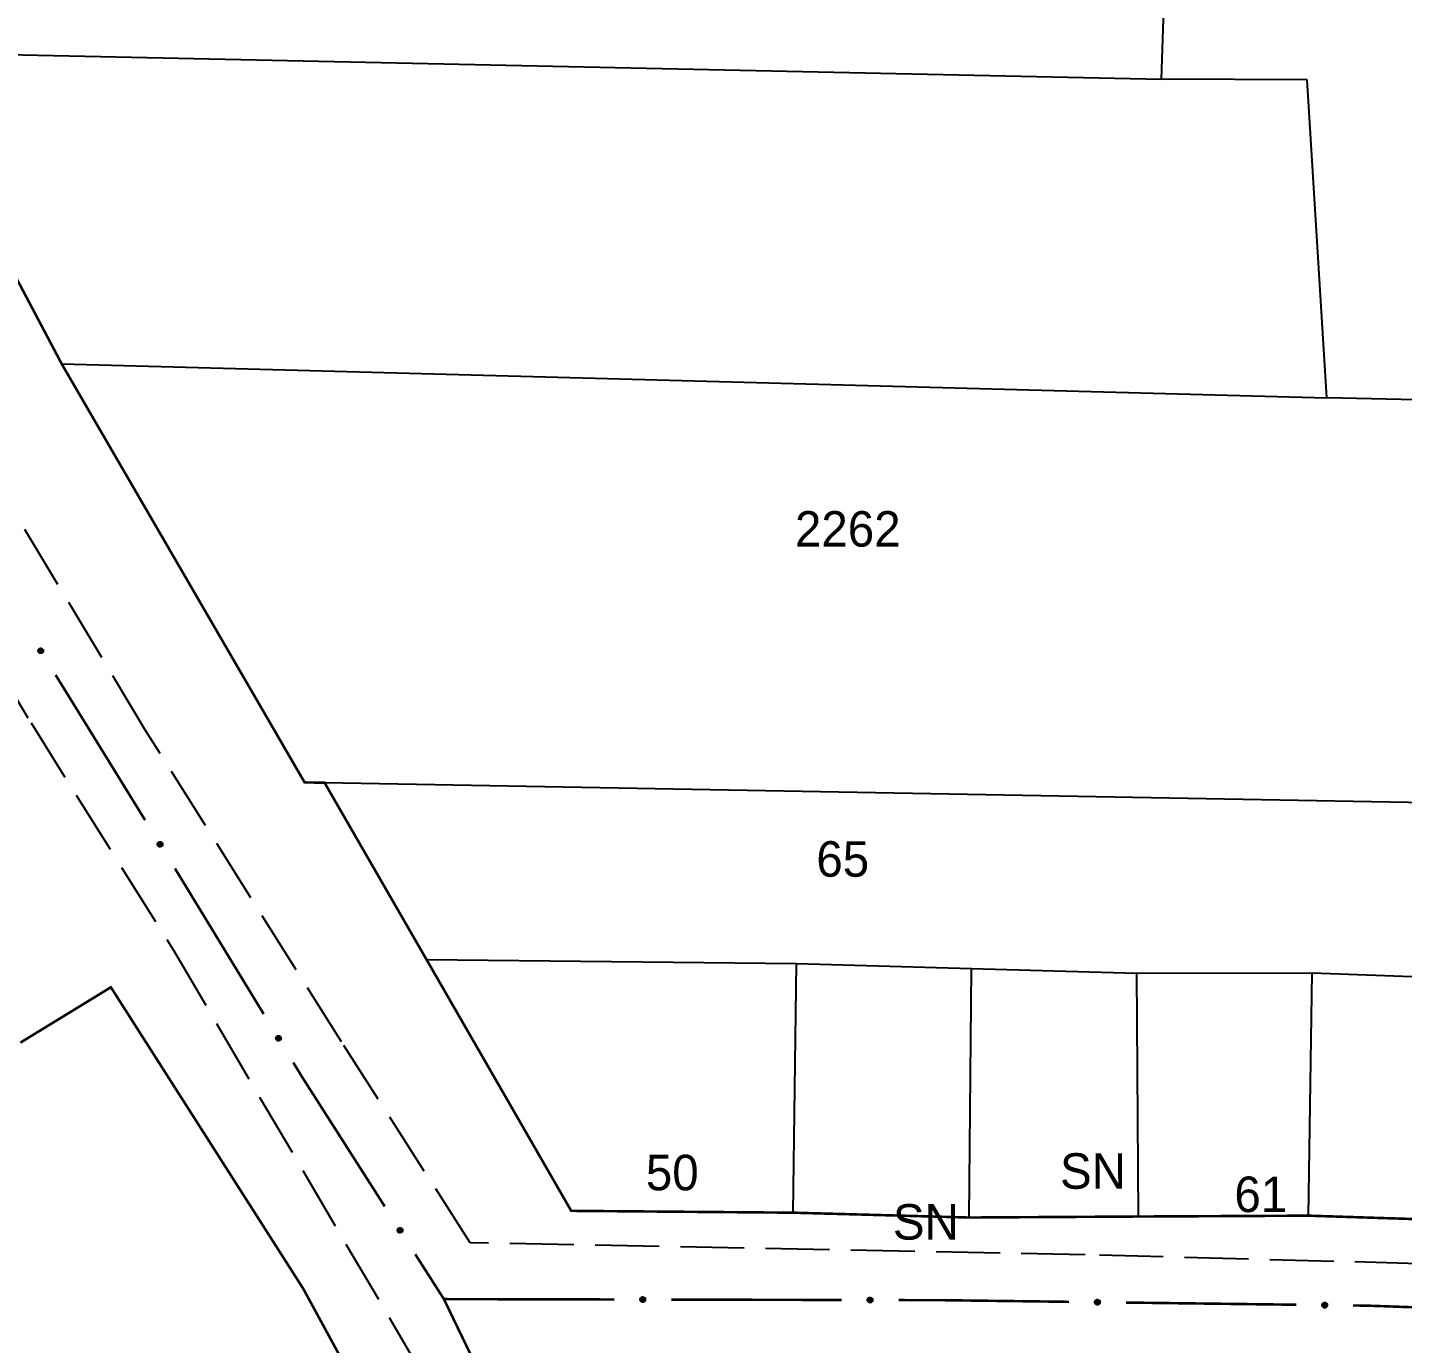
# Model space of a CAD drawing. Extents: x 203196 to 204359, y 4872588 to 4874244.
# Drawn here: x 203832.2 to 203929, y 4873447.3 to 4873539.9 of the extents above; entities that cross this region are included whole.
import ezdxf
from ezdxf.enums import TextEntityAlignment as Align

# ---------------------------------------------------------------- set-up
doc = ezdxf.new("R2010")
doc.units = 0
doc.header["$LTSCALE"] = 1.5
doc.header["$MEASUREMENT"] = 0
doc.linetypes.add('TRACO_11', pattern=[8, 3, -1, 3, -1])
for name, color, linetype in [('CD_MALHA_LOTES', 7, 'CONTINUOUS'), ('RU-QUADRA', 210, 'CONTINUOUS'), ('SV-EIXO-RUA-PAV', 20, 'CONTINUOUS'), ('SV-RUA-PAVIM', 7, 'CONTINUOUS'), ('Th_NmrPort', 1, 'CONTINUOUS')]:
    doc.layers.add(name, color=color, linetype=linetype)

msp = doc.modelspace()

# ---------------------------------------------------------------- linework, layer by layer
at = {"layer": 'CD_MALHA_LOTES', "linetype": 'Continuous', "flags": 128}
for points in [[(203912.006631, 4873536.285156), (203912.288092, 4873544.759433)], [(203822.998713, 4873538.167818), (203912.006631, 4873536.285156)], [(203834.59047, 4873516.22919), (203822.998713, 4873538.167818)], [(203922.255696, 4873536.221034), (203912.006631, 4873536.285156)], [(203923.64158, 4873513.850332), (203922.255696, 4873536.221034)], [(203851.687426, 4873486.770099), (203834.59047, 4873516.22919)], [(203834.59047, 4873516.22919), (203923.64158, 4873513.850332)], [(203945.619699, 4873513.355834), (203923.64158, 4873513.850332)], [(203853.093769, 4873486.753611), (203851.687426, 4873486.770099)], [(203860.257768, 4873474.31366), (203853.093769, 4873486.753611)], [(203853.093769, 4873486.753611), (203946.191332, 4873485.075851)], [(203860.257768, 4873474.31366), (203886.304013, 4873474.010977)], [(203870.450932, 4873456.610099), (203860.257768, 4873474.31366)], [(203886.081477, 4873456.480534), (203886.304013, 4873474.010977)], [(203886.304013, 4873474.010977), (203898.61616, 4873473.665557)], [(203898.452102, 4873456.142586), (203898.61616, 4873473.665557)], [(203898.61616, 4873473.665557), (203910.272097, 4873473.338546)], [(203910.272097, 4873473.338546), (203922.596983, 4873473.359581)], [(203910.368376, 4873456.209316), (203910.272097, 4873473.338546)], [(203922.341225, 4873456.269961), (203922.596983, 4873473.359581)], [(203922.596983, 4873473.359581), (203933.461644, 4873472.971648)], [(203838.05, 4873472.35), (203831.682906, 4873468.453307)], [(203868.34, 4873421.43), (203864.03, 4873428.26), (203851.6, 4873451.11), (203838.05, 4873472.35)], [(203886.081477, 4873456.480534), (203870.450932, 4873456.610099)], [(203898.452102, 4873456.142586), (203886.081477, 4873456.480534)], [(203910.368376, 4873456.209316), (203898.452102, 4873456.142586)], [(203922.341225, 4873456.269961), (203910.368376, 4873456.209316)], [(203933.451136, 4873455.91322), (203922.341225, 4873456.269961)]]:
    msp.add_lwpolyline(points, dxfattribs=at)
at = {"layer": 'RU-QUADRA', "linetype": 'Continuous', "const_width": 0.18, "flags": 128}
for points in [[(203823, 4873538.17), (203834.59, 4873516.23), (203851.687426, 4873486.770099), (203853.09, 4873486.75), (203860.26, 4873474.31), (203870.45, 4873456.61), (203886.08, 4873456.48), (203898.45, 4873456.14), (203910.37, 4873456.21), (203922.34, 4873456.27), (203946.32, 4873455.5), (203957.31, 4873454.91), (203967.32, 4873454.37), (203978.94, 4873453.93), (203990.62, 4873453.49), (204002.52, 4873453.05), (204014.18, 4873452.61), (204026.62, 4873452.08), (204055.59, 4873450.86), (204075.8, 4873450.08), (204100.39, 4873449.15), (204136.35, 4873447.48)], [(203864.752864, 4873260.475046), (203866.878852, 4873268.826831), (203870.945243, 4873285.964981), (203872.849749, 4873295.591698), (203873.499428, 4873300.312621), (203875.18, 4873312.51), (203876.18, 4873325.4), (203876.72, 4873335.38), (203877.47, 4873345.72), (203876.52, 4873371.79), (203875.800017, 4873383.400001), (203875.196422, 4873393.9545), (203873.22, 4873407.77), (203871.63, 4873414.66), (203868.34, 4873421.43), (203864.03, 4873428.26), (203851.6, 4873451.11), (203838.05, 4873472.35), (203831.68, 4873468.45)]]:
    msp.add_lwpolyline(points, dxfattribs=at)
at = {"layer": 'SV-EIXO-RUA-PAV'}
for points in [[(203833.130779, 4873496.215407), (203833.178521, 4873496.204786), (203833.21738, 4873496.185896), (203833.245256, 4873496.160812), (203833.264109, 4873496.132222), (203833.280103, 4873496.100802), (203833.289239, 4873496.065566), (203833.290716, 4873496.024211), (203833.280398, 4873495.976245), (203833.25843, 4873495.93771), (203833.2353, 4873495.909064), (203833.206621, 4873495.887689), (203833.175837, 4873495.872663), (203833.138922, 4873495.864384), (203833.096999, 4873495.863296), (203833.049018, 4873495.874838), (203833.011049, 4873495.893619), (203832.984723, 4873495.91859), (203832.963416, 4873495.947558), (203832.947472, 4873495.979832), (203832.938703, 4873496.014472), (203832.937684, 4873496.056684), (203832.949704, 4873496.10389), (203832.968004, 4873496.141974), (203832.992598, 4873496.168644), (203833.02159, 4873496.188978), (203833.052909, 4873496.205403), (203833.087947, 4873496.216061), (203833.130779, 4873496.215407)], [(203841.52552, 4873482.594529), (203841.573261, 4873482.583908), (203841.612121, 4873482.565017), (203841.639997, 4873482.539933), (203841.65885, 4873482.511344), (203841.674844, 4873482.479923), (203841.68398, 4873482.444687), (203841.685457, 4873482.403333), (203841.675139, 4873482.355367), (203841.653171, 4873482.316831), (203841.630041, 4873482.288186), (203841.601362, 4873482.26681), (203841.570578, 4873482.251785), (203841.533663, 4873482.243505), (203841.491739, 4873482.242418), (203841.443759, 4873482.25396), (203841.405789, 4873482.272741), (203841.379463, 4873482.297712), (203841.358156, 4873482.32668), (203841.342213, 4873482.358954), (203841.333444, 4873482.393594), (203841.332425, 4873482.435806), (203841.344445, 4873482.483012), (203841.362744, 4873482.521096), (203841.387339, 4873482.547765), (203841.41633, 4873482.5681), (203841.44765, 4873482.584525), (203841.482688, 4873482.595183), (203841.52552, 4873482.594529)], [(203849.865149, 4873468.939234), (203849.912837, 4873468.928378), (203849.951603, 4873468.909296), (203849.979355, 4873468.884074), (203849.998067, 4873468.855392), (203850.013905, 4873468.823893), (203850.022867, 4873468.788612), (203850.02414, 4873468.747251), (203850.013585, 4873468.699337), (203849.991427, 4873468.66091), (203849.968156, 4873468.632379), (203849.939372, 4873468.611145), (203849.908514, 4873468.596272), (203849.871558, 4873468.588175), (203849.82963, 4873468.587294), (203849.781708, 4873468.599073), (203849.743831, 4873468.618041), (203849.717629, 4873468.643142), (203849.696465, 4873468.672215), (203849.680681, 4873468.704567), (203849.672083, 4873468.73925), (203849.671273, 4873468.781466), (203849.683525, 4873468.828612), (203849.702012, 4873468.866605), (203849.726738, 4873468.893153), (203849.75583, 4873468.913345), (203849.78723, 4873468.929615), (203849.82232, 4873468.9401), (203849.865149, 4873468.939234)], [(203858.415135, 4873455.418622), (203858.463038, 4873455.408755), (203858.50219, 4873455.39048), (203858.530459, 4873455.365839), (203858.549761, 4873455.337551), (203858.566248, 4873455.306386), (203858.575939, 4873455.271299), (203858.578068, 4873455.229973), (203858.568508, 4873455.18185), (203858.547151, 4873455.142973), (203858.524475, 4873455.113966), (203858.496137, 4873455.092141), (203858.465594, 4873455.076631), (203858.428814, 4873455.067771), (203858.386913, 4873455.066022), (203858.338757, 4873455.076806), (203858.300495, 4873455.094986), (203858.273779, 4873455.119538), (203858.252017, 4873455.148166), (203858.235566, 4873455.180184), (203858.226252, 4873455.214682), (203858.224568, 4873455.256873), (203858.235841, 4873455.304262), (203858.253538, 4873455.34263), (203858.277708, 4873455.369684), (203858.306376, 4873455.390474), (203858.337432, 4873455.407391), (203858.372297, 4873455.4186), (203858.415135, 4873455.418622)], [(203875.346701, 4873450.476235), (203875.380868, 4873450.51123), (203875.417389, 4873450.53432), (203875.453392, 4873450.544811), (203875.487624, 4873450.545787), (203875.522757, 4873450.54284), (203875.557524, 4873450.532054), (203875.593459, 4873450.511535), (203875.628805, 4873450.477508), (203875.65, 4873450.438541), (203875.662174, 4873450.403794), (203875.665246, 4873450.368158), (203875.661811, 4873450.334075), (203875.649413, 4873450.298332), (203875.628264, 4873450.262118), (203875.593188, 4873450.227405), (203875.557229, 4873450.205013), (203875.522138, 4873450.19578), (203875.486292, 4873450.192919), (203875.450459, 4873450.196357), (203875.416393, 4873450.207142), (203875.37997, 4873450.228501), (203875.346166, 4873450.263575), (203875.323424, 4873450.299185), (203875.3137, 4873450.334136), (203875.311678, 4873450.369491), (203875.314205, 4873450.404766), (203875.323592, 4873450.440165), (203875.346701, 4873450.476235)], [(203891.346663, 4873450.441237), (203891.38083, 4873450.476232), (203891.41735, 4873450.499323), (203891.453353, 4873450.509814), (203891.487585, 4873450.510789), (203891.522719, 4873450.507842), (203891.557486, 4873450.497056), (203891.593421, 4873450.476537), (203891.628766, 4873450.44251), (203891.649961, 4873450.403543), (203891.662135, 4873450.368797), (203891.665207, 4873450.33316), (203891.661773, 4873450.299077), (203891.649375, 4873450.263334), (203891.628225, 4873450.227121), (203891.593149, 4873450.192407), (203891.55719, 4873450.170016), (203891.5221, 4873450.160783), (203891.486254, 4873450.157921), (203891.450421, 4873450.161359), (203891.416355, 4873450.172144), (203891.379931, 4873450.193504), (203891.346128, 4873450.228578), (203891.323386, 4873450.264188), (203891.313662, 4873450.299139), (203891.311639, 4873450.334493), (203891.314167, 4873450.369768), (203891.323554, 4873450.405167), (203891.346663, 4873450.441237)], [(203907.346937, 4873450.291579), (203907.381475, 4873450.326208), (203907.41824, 4873450.348907), (203907.454353, 4873450.359013), (203907.488594, 4873450.359623), (203907.523694, 4873450.356301), (203907.558343, 4873450.345144), (203907.594057, 4873450.324243), (203907.629038, 4873450.289841), (203907.649815, 4873450.25065), (203907.661618, 4873450.215776), (203907.664309, 4873450.180108), (203907.660511, 4873450.146064), (203907.647732, 4873450.110455), (203907.626198, 4873450.074469), (203907.590753, 4873450.040132), (203907.554557, 4873450.018126), (203907.51937, 4873450.009268), (203907.483495, 4873450.006789), (203907.447702, 4873450.01061), (203907.413752, 4873450.021757), (203907.377559, 4873450.043505), (203907.344132, 4873450.078937), (203907.321771, 4873450.114788), (203907.312421, 4873450.149841), (203907.310776, 4873450.185215), (203907.313679, 4873450.220461), (203907.323444, 4873450.255758), (203907.346937, 4873450.291579)], [(203923.345613, 4873450.085804), (203923.380152, 4873450.120433), (203923.416917, 4873450.143132), (203923.45303, 4873450.153238), (203923.48727, 4873450.153848), (203923.52237, 4873450.150526), (203923.55702, 4873450.13937), (203923.592734, 4873450.118469), (203923.627714, 4873450.084066), (203923.648492, 4873450.044875), (203923.660295, 4873450.010001), (203923.662986, 4873449.974333), (203923.659188, 4873449.940289), (203923.646409, 4873449.904681), (203923.624874, 4873449.868695), (203923.58943, 4873449.834358), (203923.553234, 4873449.812351), (203923.518047, 4873449.803493), (203923.482172, 4873449.801014), (203923.446378, 4873449.804835), (203923.412429, 4873449.815982), (203923.376236, 4873449.83773), (203923.342808, 4873449.873163), (203923.320448, 4873449.909013), (203923.311098, 4873449.944066), (203923.309453, 4873449.97944), (203923.312356, 4873450.014686), (203923.322121, 4873450.049983), (203923.345613, 4873450.085804)]]:
    msp.add_lwpolyline(points, close=True, dxfattribs=at)
for points in [[(203832.937684, 4873496.056684), (203833.096999, 4873495.863296)], [(203832.938703, 4873496.014472), (203833.049018, 4873495.874838)], [(203832.943109, 4873496.032139), (203833.068543, 4873495.875428)], [(203832.945906, 4873495.993791), (203833.026251, 4873495.889434)], [(203832.947011, 4873496.077821), (203833.115927, 4873495.866163)], [(203832.947472, 4873495.979832), (203833.011049, 4873495.893619)], [(203832.949704, 4873496.10389), (203833.138922, 4873495.864384)], [(203832.95914, 4873496.120559), (203833.154005, 4873495.871999)], [(203832.968004, 4873496.141974), (203833.175837, 4873495.872663)], [(203832.981467, 4873496.151951), (203833.189219, 4873495.882482)], [(203832.992598, 4873496.168644), (203833.206621, 4873495.887689)], [(203833.008089, 4873496.176373), (203833.217814, 4873495.898503)], [(203833.02159, 4873496.188978), (203833.2353, 4873495.909064)], [(203833.040169, 4873496.194541), (203833.245773, 4873495.928557)], [(203833.052909, 4873496.205403), (203833.25843, 4873495.93771)], [(203833.072789, 4873496.206631), (203833.267384, 4873495.961111)], [(203833.087947, 4873496.216061), (203833.280398, 4873495.976245)], [(203833.108273, 4873496.214075), (203833.282106, 4873496.002242)], [(203833.130779, 4873496.215407), (203833.290716, 4873496.024211)], [(203833.156549, 4873496.208565), (203833.285739, 4873496.050963)], [(203833.178521, 4873496.204786), (203833.289239, 4873496.065566)], [(203833.200719, 4873496.194113), (203833.279187, 4873496.090202)], [(203833.21738, 4873496.185896), (203833.280103, 4873496.100802)], [(203841.332425, 4873482.435806), (203841.491739, 4873482.242418)], [(203841.333444, 4873482.393594), (203841.443759, 4873482.25396)], [(203841.337849, 4873482.41126), (203841.463284, 4873482.25455)], [(203841.340646, 4873482.372912), (203841.420991, 4873482.268556)], [(203841.341752, 4873482.456943), (203841.510668, 4873482.245285)], [(203841.342213, 4873482.358954), (203841.405789, 4873482.272741)], [(203841.344445, 4873482.483012), (203841.533663, 4873482.243505)], [(203841.35388, 4873482.49968), (203841.548746, 4873482.251121)], [(203841.362744, 4873482.521096), (203841.570578, 4873482.251785)], [(203841.376208, 4873482.531072), (203841.583959, 4873482.261604)], [(203841.387339, 4873482.547765), (203841.601362, 4873482.26681)], [(203841.40283, 4873482.555495), (203841.612554, 4873482.277624)], [(203841.41633, 4873482.5681), (203841.630041, 4873482.288186)], [(203841.43491, 4873482.573663), (203841.640514, 4873482.307679)], [(203841.44765, 4873482.584525), (203841.653171, 4873482.316831)], [(203841.46753, 4873482.585753), (203841.662125, 4873482.340233)], [(203841.482688, 4873482.595183), (203841.675139, 4873482.355367)], [(203841.503014, 4873482.593197), (203841.676847, 4873482.381363)], [(203841.52552, 4873482.594529), (203841.685457, 4873482.403333)], [(203841.55129, 4873482.587687), (203841.680479, 4873482.430085)], [(203841.573261, 4873482.583908), (203841.68398, 4873482.444687)], [(203841.59546, 4873482.573235), (203841.673927, 4873482.469324)], [(203841.612121, 4873482.565017), (203841.674844, 4873482.479923)], [(203849.671273, 4873468.781466), (203849.82963, 4873468.587294)], [(203849.672083, 4873468.73925), (203849.781708, 4873468.599073)], [(203849.676576, 4873468.756894), (203849.801235, 4873468.599566)], [(203849.679183, 4873468.718533), (203849.759012, 4873468.613781)], [(203849.680681, 4873468.704567), (203849.743831, 4873468.618041)], [(203849.680704, 4873468.802557), (203849.848573, 4873468.590068)], [(203849.683525, 4873468.828612), (203849.871558, 4873468.588175)], [(203849.693043, 4873468.845234), (203849.886679, 4873468.595716)], [(203849.702012, 4873468.866605), (203849.908514, 4873468.596272)], [(203849.715525, 4873468.876516), (203849.921944, 4873468.606025)], [(203849.726738, 4873468.893153), (203849.939372, 4873468.611145)], [(203849.742268, 4873468.900806), (203849.950618, 4873468.621904)], [(203849.75583, 4873468.913345), (203849.968156, 4873468.632379)], [(203849.774437, 4873468.918816), (203849.978725, 4873468.65182)], [(203849.78723, 4873468.929615), (203849.991427, 4873468.66091)], [(203849.807116, 4873468.930745), (203850.000497, 4873468.684267)], [(203849.82232, 4873468.9401), (203850.013585, 4873468.699337)], [(203849.842636, 4873468.938013), (203850.015422, 4873468.725324)], [(203849.865149, 4873468.939234), (203850.02414, 4873468.747251)], [(203849.890884, 4873468.932265), (203850.019294, 4873468.774027)], [(203849.912837, 4873468.928378), (203850.022867, 4873468.788612)], [(203849.934982, 4873468.917595), (203850.012936, 4873468.813298)], [(203849.951603, 4873468.909296), (203850.013905, 4873468.823893)], [(203858.224568, 4873455.256873), (203858.386913, 4873455.066022)], [(203858.226252, 4873455.214682), (203858.338757, 4873455.076806)], [(203858.230379, 4873455.232416), (203858.358269, 4873455.077703)], [(203858.23356, 4873455.278154), (203858.405794, 4873455.069187)], [(203858.23378, 4873455.194117), (203858.315761, 4873455.091041)], [(203858.235566, 4873455.180184), (203858.300495, 4873455.094986)], [(203858.235841, 4873455.304262), (203858.428814, 4873455.067771)], [(203858.245013, 4873455.321078), (203858.443775, 4873455.075623)], [(203858.253538, 4873455.34263), (203858.465594, 4873455.076631)], [(203858.266842, 4873455.352818), (203858.478819, 4873455.08666)], [(203858.277708, 4873455.369684), (203858.496137, 4873455.092141)], [(203858.293076, 4873455.377657), (203858.507157, 4873455.10313)], [(203858.306376, 4873455.390474), (203858.524475, 4873455.113966)], [(203858.324865, 4873455.396329), (203858.534639, 4873455.133622)], [(203858.337432, 4873455.407391), (203858.547151, 4873455.142973)], [(203858.357291, 4873455.408932), (203858.555734, 4873455.166512)], [(203858.372297, 4873455.4186), (203858.568508, 4873455.18185)], [(203858.392653, 4873455.416935), (203858.569806, 4873455.20787)], [(203858.415135, 4873455.418622), (203858.578068, 4873455.229973)], [(203858.441009, 4873455.412187), (203858.572669, 4873455.256643)], [(203858.463038, 4873455.408755), (203858.575939, 4873455.271299)], [(203858.485402, 4873455.398434), (203858.565499, 4873455.295774)], [(203858.50219, 4873455.39048), (203858.566248, 4873455.306386)], [(203875.311678, 4873450.369491), (203875.662174, 4873450.403794)], [(203875.3137, 4873450.334136), (203875.665246, 4873450.368158)], [(203875.314205, 4873450.404766), (203875.65, 4873450.438541)], [(203875.315286, 4873450.351376), (203875.661946, 4873450.383367)], [(203875.316731, 4873450.388216), (203875.651116, 4873450.422962)], [(203875.322031, 4873450.315884), (203875.660509, 4873450.350621)], [(203875.323424, 4873450.299185), (203875.661811, 4873450.334075)], [(203875.323592, 4873450.440165), (203875.628805, 4873450.477508)], [(203875.323628, 4873450.422314), (203875.634819, 4873450.458475)], [(203875.335984, 4873450.4564), (203875.607604, 4873450.492648)], [(203875.336963, 4873450.280374), (203875.65088, 4873450.315165)], [(203875.346166, 4873450.263575), (203875.649413, 4873450.298332)], [(203875.346701, 4873450.476235), (203875.593459, 4873450.511535)], [(203875.366087, 4873450.494541), (203875.568095, 4873450.521389)], [(203875.366911, 4873450.24756), (203875.635793, 4873450.27972)], [(203875.37997, 4873450.228501), (203875.628264, 4873450.262118)], [(203875.380868, 4873450.51123), (203875.557524, 4873450.532054)], [(203875.40163, 4873450.524482), (203875.531286, 4873450.53648)], [(203875.403693, 4873450.220189), (203875.602967, 4873450.244314)], [(203875.416393, 4873450.207142), (203875.593188, 4873450.227405)], [(203875.417389, 4873450.53432), (203875.522757, 4873450.54284)], [(203875.437767, 4873450.202375), (203875.568791, 4873450.215734)], [(203875.450459, 4873450.196357), (203875.557229, 4873450.205013)], [(203891.311639, 4873450.334493), (203891.662135, 4873450.368797)], [(203891.313662, 4873450.299139), (203891.665207, 4873450.33316)], [(203891.314167, 4873450.369768), (203891.649961, 4873450.403543)], [(203891.315248, 4873450.316379), (203891.661907, 4873450.348369)], [(203891.316693, 4873450.353218), (203891.651078, 4873450.387964)], [(203891.321993, 4873450.280886), (203891.660471, 4873450.315624)], [(203891.323386, 4873450.264188), (203891.661773, 4873450.299077)], [(203891.323554, 4873450.405167), (203891.628766, 4873450.44251)], [(203891.32359, 4873450.387316), (203891.634781, 4873450.423477)], [(203891.335945, 4873450.421402), (203891.607565, 4873450.45765)], [(203891.336925, 4873450.245376), (203891.650842, 4873450.280167)], [(203891.346128, 4873450.228578), (203891.649375, 4873450.263334)], [(203891.346663, 4873450.441237), (203891.593421, 4873450.476537)], [(203891.366048, 4873450.459543), (203891.568057, 4873450.486392)], [(203891.366873, 4873450.212562), (203891.635755, 4873450.244723)], [(203891.379931, 4873450.193504), (203891.628225, 4873450.227121)], [(203891.38083, 4873450.476232), (203891.557486, 4873450.497056)], [(203891.401592, 4873450.489485), (203891.531248, 4873450.501482)], [(203891.403655, 4873450.185191), (203891.602928, 4873450.209317)], [(203891.416355, 4873450.172144), (203891.593149, 4873450.192407)], [(203891.41735, 4873450.499323), (203891.522719, 4873450.507842)], [(203891.437729, 4873450.167378), (203891.568753, 4873450.180736)], [(203891.450421, 4873450.161359), (203891.55719, 4873450.170016)], [(203907.310776, 4873450.185215), (203907.661618, 4873450.215776)], [(203907.312421, 4873450.149841), (203907.664309, 4873450.180108)], [(203907.313679, 4873450.220461), (203907.649815, 4873450.25065)], [(203907.314191, 4873450.167063), (203907.661172, 4873450.195352)], [(203907.316029, 4873450.203885), (203907.650765, 4873450.23506)], [(203907.320556, 4873450.131501), (203907.659386, 4873450.162623)], [(203907.321771, 4873450.114788), (203907.660511, 4873450.146064)], [(203907.32329, 4873450.237907), (203907.634849, 4873450.270745)], [(203907.323444, 4873450.255758), (203907.629038, 4873450.289841)], [(203907.335109, 4873450.095833), (203907.649379, 4873450.127272)], [(203907.336008, 4873450.27186), (203907.607999, 4873450.305206)], [(203907.344132, 4873450.078937), (203907.647732, 4873450.110455)], [(203907.346937, 4873450.291579), (203907.594057, 4873450.324243)], [(203907.364704, 4873450.062701), (203907.633914, 4873450.09199)], [(203907.366516, 4873450.309677), (203907.5688, 4873450.334368)], [(203907.377559, 4873450.043505), (203907.626198, 4873450.074469)], [(203907.381475, 4873450.326208), (203907.558343, 4873450.345144)], [(203907.401192, 4873450.034939), (203907.600712, 4873450.056936)], [(203907.402377, 4873450.339238), (203907.532154, 4873450.34985)], [(203907.413752, 4873450.021757), (203907.590753, 4873450.040132)], [(203907.41824, 4873450.348907), (203907.523694, 4873450.356301)], [(203907.435075, 4873450.016763), (203907.566233, 4873450.028723)], [(203907.447702, 4873450.01061), (203907.554557, 4873450.018126)], [(203923.309453, 4873449.97944), (203923.660295, 4873450.010001)], [(203923.311098, 4873449.944066), (203923.662986, 4873449.974333)], [(203923.312356, 4873450.014686), (203923.648492, 4873450.044875)], [(203923.312867, 4873449.961288), (203923.659848, 4873449.989577)], [(203923.314706, 4873449.99811), (203923.649442, 4873450.029285)], [(203923.319233, 4873449.925726), (203923.658063, 4873449.956848)], [(203923.320448, 4873449.909013), (203923.659188, 4873449.940289)], [(203923.321966, 4873450.032132), (203923.633526, 4873450.06497)], [(203923.322121, 4873450.049983), (203923.627714, 4873450.084066)], [(203923.333785, 4873449.890058), (203923.648056, 4873449.921497)], [(203923.334685, 4873450.066085), (203923.606676, 4873450.099431)], [(203923.342808, 4873449.873163), (203923.646409, 4873449.904681)], [(203923.345613, 4873450.085804), (203923.592734, 4873450.118469)], [(203923.363381, 4873449.856926), (203923.632591, 4873449.886215)], [(203923.365193, 4873450.103902), (203923.567477, 4873450.128593)], [(203923.376236, 4873449.83773), (203923.624874, 4873449.868695)], [(203923.380152, 4873450.120433), (203923.55702, 4873450.13937)], [(203923.399869, 4873449.829164), (203923.599389, 4873449.851162)], [(203923.401054, 4873450.133463), (203923.530831, 4873450.144075)], [(203923.412429, 4873449.815982), (203923.58943, 4873449.834358)], [(203923.416917, 4873450.143132), (203923.52237, 4873450.150526)], [(203923.433751, 4873449.810988), (203923.56491, 4873449.822948)], [(203923.446378, 4873449.804835), (203923.553234, 4873449.812351)]]:
    msp.add_lwpolyline(points, dxfattribs=at)
at = {"layer": 'SV-EIXO-RUA-PAV', "const_width": 0.18}
for points in [[(203834.161795, 4873494.332725), (203840.45785, 4873484.117066)], [(203842.556536, 4873480.711847), (203842.920298, 4873480.121624)], [(203842.920298, 4873480.121624), (203848.805007, 4873470.467023)], [(203850.886859, 4873467.051486), (203851.407321, 4873466.197602)], [(203851.407321, 4873466.197602), (203851.470457, 4873466.09402)], [(203851.470457, 4873466.09402), (203857.32358, 4873456.924127)], [(203859.475722, 4873453.552439), (203861.089828, 4873451.023672)], [(203861.089828, 4873451.023672), (203861.490174, 4873450.396463)], [(203861.490174, 4873450.396463), (203865.073528, 4873442.958745)], [(203861.490174, 4873450.396463), (203873.490145, 4873450.370215)], [(203877.490136, 4873450.361465), (203889.490107, 4873450.335217)], [(203893.490098, 4873450.326468), (203896.49009, 4873450.319906)], [(203896.49009, 4873450.319906), (203896.600501, 4873450.31971)], [(203896.600501, 4873450.31971), (203905.489355, 4873450.205382)], [(203909.489024, 4873450.153938), (203921.488032, 4873449.999607)], [(203925.487701, 4873449.948163), (203926.487618, 4873449.935302)], [(203926.487618, 4873449.935302), (203926.518013, 4873449.934919)], [(203926.518013, 4873449.934919), (203937.480646, 4873449.543932)]]:
    msp.add_lwpolyline(points, dxfattribs=at)
at = {"layer": 'SV-RUA-PAVIM', "linetype": 'TRACO_11'}
for points in [[(204221.917198, 4873444.272106, 10.62023), (204124.96765, 4873446.5294, 11.489224), (204068.427243, 4873448.693793, 11.935465), (204014.129533, 4873450.63399, 12.279931), (203978.096751, 4873451.591806, 12.279931), (203906.630852, 4873453.522814, 12.248616), (203863.346654, 4873454.362124, 12.334732), (203854.286534, 4873468.49635, 12.319075), (203840.494337, 4873490.426287, 12.021582), (203824.655764, 4873516.792764, 11.841519), (203820.676785, 4873523.568625, 11.622313), (203817.222798, 4873530.168973, 11.598827), (203813.785982, 4873537.408948, 11.544025), (203810.448887, 4873545.471327, 11.489224), (203806.627006, 4873557.067975, 11.379622)], [(203820.618735, 4873510.612023, 11.833691), (203832.429465, 4873490.958121, 12.123355), (203842.446504, 4873474.969281, 12.123355), (203860.971609, 4873443.41191, 12.467821), (203867.859563, 4873429.789066, 12.53828), (203871.24076, 4873422.405737, 12.60874), (203874.205453, 4873414.012777, 12.647883), (203876.587841, 4873405.700173, 12.765315), (203878.444059, 4873398.594894, 12.765315), (203880.84396, 4873384.819118, 12.827946), (203882.410822, 4873372.031124, 12.914062), (203883.450367, 4873360.370486, 12.953206), (203883.795298, 4873352.103163, 13.156754), (203884.016462, 4873343.565673, 13.156754), (203883.707774, 4873334.307943, 13.24287), (203883.132986, 4873326.557739, 13.24287), (203881.977175, 4873316.192406, 13.250699), (203880.486434, 4873305.879877, 13.368131), (203879.560882, 4873300.312544, 13.368131)]]:
    msp.add_polyline3d(points, dxfattribs=at)

# ---------------------------------------------------------------- texts
at = {"layer": 'Th_NmrPort', "color": 1}
for s, p in [('2262', (203886.197118, 4873504.616778)), ('65', (203887.703513, 4873481.381747)), ('50', (203875.704439, 4873459.307111)), ('SN', (203904.853656, 4873459.413762)), ('61', (203917.129656, 4873457.772844)), ('SN', (203893.09094, 4873455.833806))]:
    msp.add_text(s, height=2.5, dxfattribs=at).set_placement(p, align=Align.MIDDLE_LEFT)

doc.saveas('drawing.dxf')
